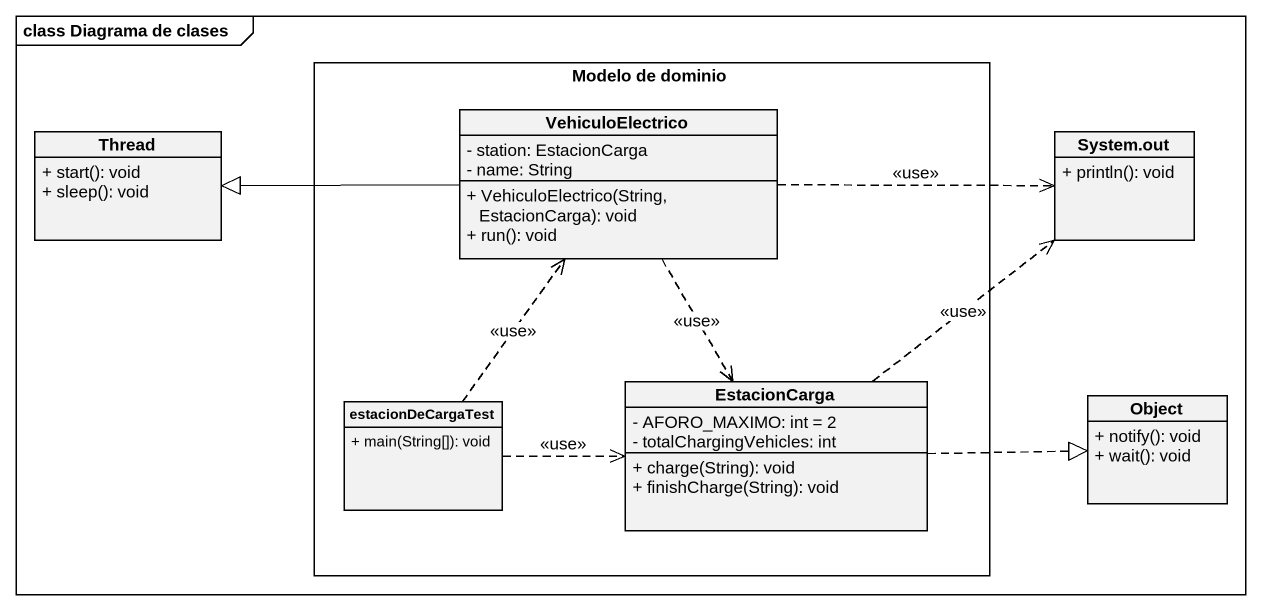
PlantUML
@startuml
mainframe class Diagrama de clases
hide circle
hide empty members
skinparam classAttributeIconSize 0
rectangle "Modelo de dominio" as Modelo_de_dominio {
  class VehiculoElectrico {
    - station: EstacionCarga
    - name: String
    + VehiculoElectrico(String, EstacionCarga): void
    + run(): void
  }
  class estacionDeCargaTest {
    + main(String[]): void
  }
  class EstacionCarga {
    - AFORO_MAXIMO: int = 2
    - totalChargingVehicles: int
    + charge(String): void
    + finishCharge(String): void
  }
}
class Thread {
  + start(): void
  + sleep(): void
}
class "System.out" as System_out {
  + println(): void
}
class "Object" as Object_ {
  + notify(): void
  + wait(): void
}
VehiculoElectrico -left-|> Thread
VehiculoElectrico .right.> System_out : <<use>>
VehiculoElectrico ..> EstacionCarga : <<use>>
estacionDeCargaTest .up.> VehiculoElectrico : <<use>>
estacionDeCargaTest .right.> EstacionCarga : <<use>>
EstacionCarga .up.> System_out : <<use>>
EstacionCarga .right.|> Object_
@enduml
